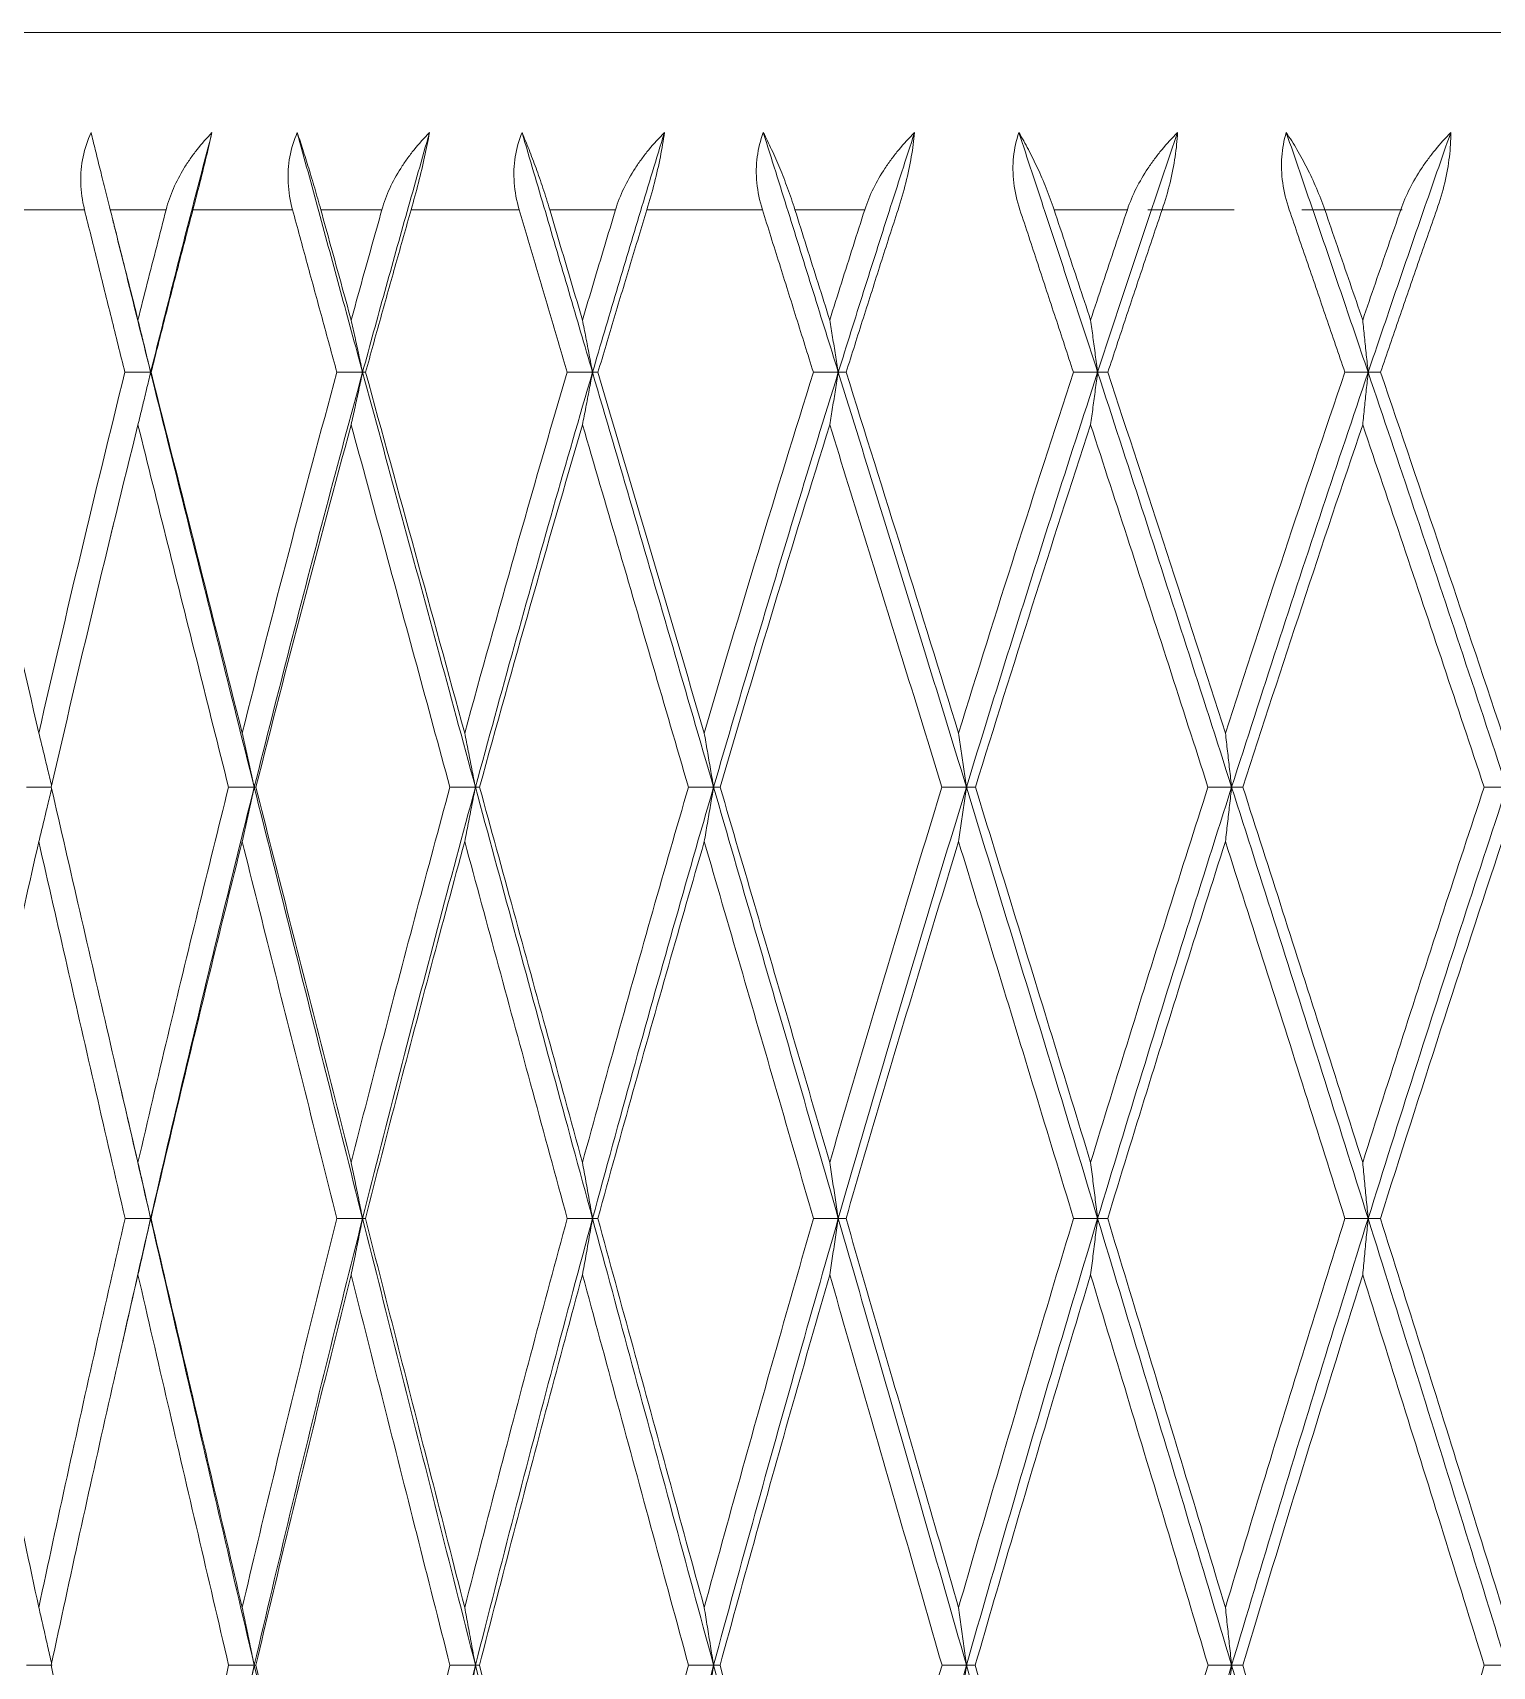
# Model space of a CAD drawing. Extents: x 1661 to 2451, y 0 to 579.
# Drawn here: x 1877.35 to 1885.59, y 461.54 to 470.76 of the extents above; entities that cross this region are included whole.
import ezdxf

# ---------------------------------------------------------------- set-up
doc = ezdxf.new("R2010")
doc.units = 0
doc.header["$LTSCALE"] = 10
doc.header["$MEASUREMENT"] = 0
doc.layers.add('2', color=7, linetype='CONTINUOUS', true_color=0xffffff)

msp = doc.modelspace()

# ---------------------------------------------------------------- linework, layer by layer
at = {"layer": '2', "color": 7, "linetype": 'Continuous', "lineweight": 18}
msp.add_line((1906.0954, 470.7637), (1874.0954, 470.7637), dxfattribs=at)
at = {"layer": '2', "color": 7, "linetype": 'Continuous', "lineweight": 13}
for p, q in [((1877.1313, 469.7637), (1877.6409, 469.7637)), ((1878.2535, 469.7637), (1878.8162, 469.7637)), ((1879.4863, 469.7637), (1880.0968, 469.7637))]:
    msp.add_line(p, q, dxfattribs=at)
for centre, start_param, end_param in [((1890.0954, 469.7637), 0.993553, 1.038709), ((1890.0955, 469.7638), 1.181774, 1.212568), ((1890.0955, 469.7638), 1.236574, 1.271651)]:
    msp.add_ellipse(centre, major_axis=(-16.9999, 0), ratio=0.000002, start_param=start_param, end_param=end_param, dxfattribs=at)
at = {"layer": '2', "color": 7, "linetype": 'Continuous', "lineweight": 18}
for points, degree in [([(1877.6409, 469.7637), (1877.6281, 469.8151), (1877.6144, 469.9172), (1877.6278, 470.064), (1877.6581, 470.1557), (1877.6782, 470.1996)], 3), ([(1878.0147, 468.8449), (1878.0528, 468.9978), (1878.1292, 469.3021), (1878.2447, 469.7537), (1878.3223, 470.0515), (1878.3613, 470.1996)], 3), ([(1878.3613, 470.1996), (1878.3513, 470.1557), (1878.3297, 470.064), (1878.2933, 469.9171), (1878.267, 469.8151), (1878.2535, 469.7637)], 3), ([(1878.8162, 469.7637), (1878.8021, 469.8151), (1878.7858, 469.9172), (1878.7957, 470.064), (1878.8238, 470.1557), (1878.8429, 470.1996)], 3), ([(1879.212, 468.8449), (1879.1704, 468.9978), (1879.0875, 469.302), (1878.9646, 469.7533), (1878.8833, 470.0513), (1878.8429, 470.1996)], 3), ([(1879.212, 468.8449), (1879.2537, 468.9978), (1879.3372, 469.3021), (1879.4633, 469.7537), (1879.5479, 470.0515), (1879.5903, 470.1996)], 3), ([(1879.5903, 470.1996), (1879.5822, 470.1557), (1879.5636, 470.064), (1879.5286, 469.9171), (1879.501, 469.8151), (1879.4863, 469.7637)], 3), ([(1880.0968, 469.7637), (1880.0816, 469.8151), (1880.0629, 469.9172), (1880.0691, 470.064), (1880.0949, 470.1557), (1880.1127, 470.1996)], 3), ([(1880.511, 468.8449), (1880.4662, 468.9978), (1880.3769, 469.302), (1880.2443, 469.7533), (1880.1565, 470.0513), (1880.1127, 470.1996)], 3), ([(1880.511, 468.8449), (1880.5559, 468.9978), (1880.6458, 469.3021), (1880.7812, 469.7537), (1880.8719, 470.0515), (1880.9173, 470.1996)], 3), ([(1880.9173, 470.1996), (1880.9113, 470.1557), (1880.8959, 470.064), (1880.8626, 469.9171), (1880.834, 469.8151), (1880.8183, 469.7637)], 3), ([(1881.4708, 469.7637), (1881.4546, 469.8151), (1881.4338, 469.9172), (1881.4363, 470.064), (1881.4593, 470.1557), (1881.4758, 470.1996)], 3), ([(1881.8996, 468.8449), (1881.852, 468.9978), (1881.7571, 469.302), (1881.616, 469.7533), (1881.5225, 470.0513), (1881.4758, 470.1996)], 3), ([(1881.8996, 468.8449), (1881.9472, 468.9978), (1882.0426, 469.3021), (1882.1861, 469.7537), (1882.2821, 470.0515), (1882.3302, 470.1996)], 3), ([(1882.3302, 470.1996), (1882.3263, 470.1557), (1882.3141, 470.064), (1882.2828, 469.9171), (1882.2535, 469.8151), (1882.2369, 469.7637)], 3), ([(1882.9253, 469.7637), (1882.9083, 469.8151), (1882.8855, 469.9172), (1882.8843, 470.064), (1882.9045, 470.1557), (1882.9195, 470.1996)], 3), ([(1883.3647, 468.8449), (1883.3148, 468.9978), (1883.2152, 469.302), (1883.0669, 469.7533), (1882.9685, 470.0513), (1882.9195, 470.1996)], 3), ([(1883.3647, 468.8449), (1883.4146, 468.9978), (1883.5146, 469.3021), (1883.6649, 469.7537), (1883.7653, 470.0515), (1883.8156, 470.1996)], 3), ([(1883.8156, 470.1996), (1883.8138, 470.1557), (1883.805, 470.064), (1883.7761, 469.9171), (1883.7463, 469.8151), (1883.7289, 469.7637)], 3), ([(1884.4469, 469.7637), (1884.4292, 469.8151), (1884.4046, 469.9172), (1884.3997, 470.064), (1884.4168, 470.1557), (1884.4301, 470.1996)], 3), ([(1884.8927, 468.8449), (1884.8409, 468.9978), (1884.7376, 469.302), (1884.5835, 469.7533), (1884.4812, 470.0513), (1884.4301, 470.1996)], 3), ([(1884.8927, 468.8449), (1884.9445, 468.9978), (1885.0482, 469.3021), (1885.2038, 469.7537), (1885.3076, 470.0515), (1885.3596, 470.1996)], 3), ([(1885.3596, 470.1996), (1885.36, 470.1557), (1885.3547, 470.064), (1885.3283, 469.9171), (1885.2984, 469.8151), (1885.2804, 469.7637)], 3), ([(1877.8693, 468.8449), (1877.8437, 468.9477), (1877.7927, 469.1528), (1877.7165, 469.4591), (1877.6661, 469.6623), (1877.6409, 469.7637)], 3), ([(1877.9432, 469.1402), (1877.9257, 469.2098), (1877.8907, 469.3488), (1877.8385, 469.5566), (1877.8038, 469.6947), (1877.7864, 469.7637)], 3), ([(1877.9432, 469.1402), (1877.9607, 469.2098), (1877.9958, 469.3488), (1878.0488, 469.5566), (1878.0843, 469.6947), (1878.102, 469.7637)], 3), ([(1878.0175, 468.8449), (1878.0434, 468.9477), (1878.0955, 469.1528), (1878.1741, 469.4591), (1878.227, 469.6623), (1878.2535, 469.7637)], 3), ([(1879.0667, 468.8449), (1879.0387, 468.9477), (1878.9828, 469.1528), (1878.8992, 469.4591), (1878.8438, 469.6623), (1878.8162, 469.7637)], 3), ([(1879.1476, 469.1402), (1879.1284, 469.2098), (1879.0902, 469.3488), (1879.033, 469.5566), (1878.9949, 469.6947), (1878.9759, 469.7637)], 3), ([(1879.1476, 469.1402), (1879.1668, 469.2098), (1879.2052, 469.3488), (1879.263, 469.5566), (1879.3018, 469.6947), (1879.3212, 469.7637)], 3), ([(1879.2289, 468.8449), (1879.2572, 468.9477), (1879.3141, 469.1528), (1879.3999, 469.4591), (1879.4574, 469.6623), (1879.4863, 469.7637)], 3), ([(1880.3672, 468.8449), (1880.337, 468.9477), (1880.2767, 469.1528), (1880.1865, 469.4591), (1880.1266, 469.6623), (1880.0968, 469.7637)], 3), ([(1880.4543, 469.1402), (1880.4337, 469.2098), (1880.3925, 469.3488), (1880.3308, 469.5566), (1880.2898, 469.6947), (1880.2693, 469.7637)], 3), ([(1880.4543, 469.1402), (1880.4749, 469.2098), (1880.5163, 469.3488), (1880.5785, 469.5566), (1880.6202, 469.6947), (1880.641, 469.7637)], 3), ([(1880.5418, 468.8449), (1880.5722, 468.9477), (1880.6334, 469.1528), (1880.7255, 469.4591), (1880.7873, 469.6623), (1880.8183, 469.7637)], 3), ([(1881.7586, 468.8449), (1881.7265, 468.9477), (1881.6623, 469.1528), (1881.5664, 469.4591), (1881.5026, 469.6623), (1881.4708, 469.7637)], 3), ([(1881.8511, 469.1402), (1881.8292, 469.2098), (1881.7854, 469.3488), (1881.7199, 469.5566), (1881.6762, 469.6947), (1881.6545, 469.7637)], 3), ([(1881.8511, 469.1402), (1881.873, 469.2098), (1881.9169, 469.3488), (1881.9829, 469.5566), (1882.027, 469.6947), (1882.0492, 469.7637)], 3), ([(1881.9439, 468.8449), (1881.9762, 468.9477), (1882.041, 469.1528), (1882.1387, 469.4591), (1882.2041, 469.6623), (1882.2369, 469.7637)], 3), ([(1883.2278, 468.8449), (1883.1941, 468.9477), (1883.1268, 469.1528), (1883.0259, 469.4591), (1882.9589, 469.6623), (1882.9253, 469.7637)], 3), ([(1883.3249, 469.1402), (1883.3019, 469.2098), (1883.256, 469.3488), (1883.1872, 469.5566), (1883.1414, 469.6947), (1883.1185, 469.7637)], 3), ([(1883.3249, 469.1402), (1883.3478, 469.2098), (1883.3938, 469.3488), (1883.463, 469.5566), (1883.5093, 469.6947), (1883.5325, 469.7637)], 3), ([(1883.4222, 468.8449), (1883.4561, 468.9477), (1883.524, 469.1528), (1883.6262, 469.4591), (1883.6946, 469.6623), (1883.7289, 469.7637)], 3), ([(1884.7612, 468.8449), (1884.7262, 468.9477), (1884.6563, 469.1528), (1884.5515, 469.4591), (1884.4818, 469.6623), (1884.4469, 469.7637)], 3), ([(1884.8619, 469.1402), (1884.8381, 469.2098), (1884.7904, 469.3488), (1884.719, 469.5566), (1884.6714, 469.6947), (1884.6477, 469.7637)], 3), ([(1884.8619, 469.1402), (1884.8857, 469.2098), (1884.9334, 469.3488), (1885.0052, 469.5566), (1885.0531, 469.6947), (1885.0771, 469.7637)], 3), ([(1884.9628, 468.8449), (1884.998, 468.9477), (1885.0683, 469.1528), (1885.1741, 469.4591), (1885.2449, 469.6623), (1885.2804, 469.7637)], 3), ([(1877.8015, 469.7035), (1877.814, 469.6522)], 1), ([(1878.0147, 468.8449), (1878.0068, 468.8778), (1877.991, 468.9436), (1877.9671, 469.042), (1877.9512, 469.1075), (1877.9432, 469.1402)], 3), ([(1879.212, 468.8449), (1879.2049, 468.8778), (1879.1907, 468.9436), (1879.1692, 469.042), (1879.1548, 469.1075), (1879.1476, 469.1402)], 3), ([(1880.511, 468.8449), (1880.5048, 468.8778), (1880.4922, 468.9436), (1880.4733, 469.042), (1880.4607, 469.1075), (1880.4543, 469.1402)], 3), ([(1881.8996, 468.8449), (1881.8942, 468.8778), (1881.8835, 468.9436), (1881.8673, 469.042), (1881.8565, 469.1075), (1881.8511, 469.1402)], 3), ([(1883.3647, 468.8449), (1883.3603, 468.8778), (1883.3515, 468.9436), (1883.3382, 469.042), (1883.3293, 469.1075), (1883.3249, 469.1402)], 3), ([(1884.8927, 468.8449), (1884.8893, 468.8778), (1884.8825, 468.9436), (1884.8722, 469.042), (1884.8653, 469.1075), (1884.8619, 469.1402)], 3), ([(1877.3829, 466.8074), (1877.2269, 467.4879), (1877.0722, 468.1671), (1876.919, 468.8449)], 3), ([(1877.3829, 466.8074), (1877.5388, 467.4879), (1877.7008, 468.1671), (1877.8693, 468.8449)], 3), ([(1877.8693, 468.8449), (1877.8855, 468.8449), (1877.9178, 468.8449), (1877.9663, 468.8449), (1877.9985, 468.8449), (1878.0147, 468.8449)], 3), ([(1878.0147, 468.8449), (1878.0068, 468.812), (1877.991, 468.7461), (1877.9671, 468.6473), (1877.9512, 468.5813), (1877.9432, 468.5483)], 3), ([(1878.0147, 468.8449), (1878.015, 468.8449), (1878.0156, 468.8449), (1878.0165, 468.8449), (1878.0172, 468.8449), (1878.0175, 468.8449)], 3), ([(1878.0147, 468.8449), (1878.0779, 468.5908), (1878.2056, 468.0783), (1878.4004, 467.2981), (1878.533, 466.7683), (1878.5999, 466.5012)], 3), ([(1878.5319, 466.8074), (1878.3597, 467.4879), (1878.1882, 468.1671), (1878.0175, 468.8449)], 3), ([(1878.5319, 466.8074), (1878.7041, 467.4879), (1878.8822, 468.1671), (1879.0667, 468.8449)], 3), ([(1879.212, 468.8449), (1879.143, 468.5913), (1879.0055, 468.0795), (1878.8015, 467.2983), (1878.6668, 466.7684), (1878.5999, 466.5012)], 3), ([(1879.0667, 468.8449), (1879.0829, 468.8449), (1879.1152, 468.8449), (1879.1636, 468.8449), (1879.1959, 468.8449), (1879.212, 468.8449)], 3), ([(1879.212, 468.8449), (1879.2049, 468.812), (1879.1907, 468.7461), (1879.1692, 468.6473), (1879.1548, 468.5813), (1879.1476, 468.5483)], 3), ([(1879.212, 468.8449), (1879.2139, 468.8449), (1879.2176, 468.8449), (1879.2232, 468.8449), (1879.227, 468.8449), (1879.2289, 468.8449)], 3), ([(1879.212, 468.8449), (1879.2812, 468.5908), (1879.4207, 468.0783), (1879.633, 467.2981), (1879.777, 466.7683), (1879.8495, 466.5012)], 3), ([(1879.7889, 466.8074), (1879.6021, 467.4879), (1879.4154, 468.1671), (1879.2289, 468.8449)], 3), ([(1879.7889, 466.8074), (1879.9757, 467.4879), (1880.1683, 468.1671), (1880.3672, 468.8449)], 3), ([(1880.511, 468.8449), (1880.4367, 468.5913), (1880.2885, 468.0795), (1880.068, 467.2983), (1879.9222, 466.7684), (1879.8495, 466.5012)], 3), ([(1880.3672, 468.8449), (1880.3832, 468.8449), (1880.4152, 468.8449), (1880.4631, 468.8449), (1880.4951, 468.8449), (1880.511, 468.8449)], 3), ([(1880.511, 468.8449), (1880.5048, 468.812), (1880.4922, 468.7461), (1880.4733, 468.6473), (1880.4607, 468.5813), (1880.4543, 468.5483)], 3), ([(1880.511, 468.8449), (1880.5144, 468.8449), (1880.5213, 468.8449), (1880.5315, 468.8449), (1880.5384, 468.8449), (1880.5418, 468.8449)], 3), ([(1880.511, 468.8449), (1880.5855, 468.5908), (1880.7355, 468.0783), (1880.9632, 467.2981), (1881.1173, 466.7683), (1881.1949, 466.5012)], 3), ([(1881.1422, 466.8074), (1880.9425, 467.4879), (1880.7424, 468.1671), (1880.5418, 468.8449)], 3), ([(1881.1422, 466.8074), (1881.3419, 467.4879), (1881.5472, 468.1671), (1881.7586, 468.8449)], 3), ([(1881.8996, 468.8449), (1881.8206, 468.5913), (1881.6632, 468.0795), (1881.4283, 467.2983), (1881.2725, 466.7684), (1881.1949, 466.5012)], 3), ([(1881.7586, 468.8449), (1881.7742, 468.8449), (1881.8056, 468.8449), (1881.8526, 468.8449), (1881.8839, 468.8449), (1881.8996, 468.8449)], 3), ([(1881.8996, 468.8449), (1881.8942, 468.812), (1881.8835, 468.7461), (1881.8673, 468.6473), (1881.8565, 468.5813), (1881.8511, 468.5483)], 3), ([(1881.8996, 468.8449), (1881.9045, 468.8449), (1881.9143, 468.8449), (1881.9291, 468.8449), (1881.939, 468.8449), (1881.9439, 468.8449)], 3), ([(1881.8996, 468.8449), (1881.9787, 468.5908), (1882.1378, 468.0783), (1882.3788, 467.2981), (1882.5415, 466.7683), (1882.6234, 466.5012)], 3), ([(1882.5792, 466.8074), (1882.3685, 467.4879), (1882.1567, 468.1671), (1881.9439, 468.8449)], 3), ([(1882.5792, 466.8074), (1882.7899, 467.4879), (1883.0059, 468.1671), (1883.2278, 468.8449)], 3), ([(1883.3647, 468.8449), (1883.2819, 468.5913), (1883.1166, 468.0795), (1882.8695, 467.2983), (1882.7053, 466.7684), (1882.6234, 466.5012)], 3), ([(1883.2278, 468.8449), (1883.243, 468.8449), (1883.2735, 468.8449), (1883.3191, 468.8449), (1883.3495, 468.8449), (1883.3647, 468.8449)], 3), ([(1883.3647, 468.8449), (1883.3603, 468.812), (1883.3515, 468.7461), (1883.3382, 468.6473), (1883.3293, 468.5813), (1883.3249, 468.5483)], 3), ([(1883.3647, 468.8449), (1883.3711, 468.8449), (1883.3839, 468.8449), (1883.403, 468.8449), (1883.4158, 468.8449), (1883.4222, 468.8449)], 3), ([(1883.3647, 468.8449), (1883.4477, 468.5908), (1883.6144, 468.0783), (1883.8664, 467.2981), (1884.0363, 466.7683), (1884.1217, 466.5012)], 3), ([(1884.0864, 466.8074), (1883.8666, 467.4879), (1883.6453, 468.1671), (1883.4222, 468.8449)], 3), ([(1884.0864, 466.8074), (1884.3061, 467.4879), (1884.5309, 468.1671), (1884.7612, 468.8449)], 3), ([(1884.8927, 468.8449), (1884.8068, 468.5913), (1884.6352, 468.0795), (1884.3782, 467.2983), (1884.2071, 466.7684), (1884.1217, 466.5012)], 3), ([(1884.7612, 468.8449), (1884.7758, 468.8449), (1884.8051, 468.8449), (1884.8489, 468.8449), (1884.8781, 468.8449), (1884.8927, 468.8449)], 3), ([(1884.8927, 468.8449), (1884.8893, 468.812), (1884.8825, 468.7461), (1884.8722, 468.6473), (1884.8654, 468.5813), (1884.8619, 468.5483)], 3), ([(1884.8927, 468.8449), (1884.9005, 468.8449), (1884.9161, 468.8449), (1884.9394, 468.8449), (1884.955, 468.8449), (1884.9628, 468.8449)], 3), ([(1884.8927, 468.8449), (1884.9788, 468.5908), (1885.1515, 468.0783), (1885.4122, 467.2981), (1885.5877, 466.7683), (1885.6758, 466.5012)], 3), ([(1885.6497, 466.8074), (1885.4229, 467.4879), (1885.194, 468.1671), (1884.9628, 468.8449)], 3), ([(1877.9432, 468.5483), (1877.7735, 467.8672), (1877.6103, 467.1848), (1877.4531, 466.5012)], 3), ([(1878.4548, 466.5012), (1878.3969, 466.732), (1878.2819, 467.1915), (1878.1113, 467.8739), (1877.999, 468.3242), (1877.9432, 468.5483)], 3), ([(1879.1476, 468.5483), (1878.962, 467.8672), (1878.7828, 467.1848), (1878.6094, 466.5012)], 3), ([(1879.1476, 468.5483), (1879.2087, 468.3242), (1879.3314, 467.8739), (1879.5173, 467.1915), (1879.6424, 466.732), (1879.7052, 466.5012)], 3), ([(1880.4543, 468.5483), (1880.2545, 467.8672), (1880.0609, 467.1848), (1879.873, 466.5012)], 3), ([(1881.0527, 466.5012), (1880.9855, 466.732), (1880.8516, 467.1915), (1880.652, 467.8739), (1880.5201, 468.3242), (1880.4543, 468.5483)], 3), ([(1881.8511, 468.5483), (1881.6389, 467.8672), (1881.4327, 467.1848), (1881.2321, 466.5012)], 3), ([(1881.8511, 468.5483), (1881.9209, 468.3242), (1882.0609, 467.8739), (1882.2722, 467.1915), (1882.4137, 466.732), (1882.4847, 466.5012)], 3), ([(1883.3249, 468.5483), (1883.1023, 467.8672), (1882.8855, 467.1848), (1882.6739, 466.5012)], 3), ([(1883.9878, 466.5012), (1883.9137, 466.732), (1883.7658, 467.1915), (1883.5448, 467.8739), (1883.3981, 468.3242), (1883.3249, 468.5483)], 3), ([(1884.8619, 468.5483), (1884.631, 467.8672), (1884.4056, 467.1848), (1884.1851, 466.5012)], 3), ([(1884.8619, 468.5483), (1884.9379, 468.3242), (1885.0899, 467.8739), (1885.3186, 467.1915), (1885.4714, 466.732), (1885.548, 466.5012)], 3), ([(1877.8057, 467.9909), (1877.7866, 467.912)], 1), ([(1878.5999, 466.5012), (1878.5924, 466.5353), (1878.5773, 466.6035), (1878.5547, 466.7056), (1878.5395, 466.7735), (1878.5319, 466.8074)], 3), ([(1879.8495, 466.5012), (1879.8429, 466.5353), (1879.8294, 466.6035), (1879.8092, 466.7056), (1879.7957, 466.7735), (1879.7889, 466.8074)], 3), ([(1881.1949, 466.5012), (1881.1891, 466.5353), (1881.1774, 466.6035), (1881.1599, 466.7056), (1881.1481, 466.7735), (1881.1422, 466.8074)], 3), ([(1882.6234, 466.5012), (1882.6185, 466.5353), (1882.6087, 466.6035), (1882.594, 466.7056), (1882.5841, 466.7735), (1882.5792, 466.8074)], 3), ([(1884.1217, 466.5012), (1884.1178, 466.5353), (1884.11, 466.6035), (1884.0982, 466.7056), (1884.0903, 466.7735), (1884.0864, 466.8074)], 3), ([(1877.9432, 464.3812), (1877.8876, 464.6202), (1877.7772, 465.0958), (1877.6138, 465.8025), (1877.5065, 466.269), (1877.4531, 466.5012)], 3), ([(1877.9432, 464.3812), (1877.9988, 464.6202), (1878.1107, 465.0958), (1878.2813, 465.8025), (1878.3967, 466.269), (1878.4548, 466.5012)], 3), ([(1878.0147, 464.0645), (1878.0785, 464.3419), (1878.2071, 464.8923), (1878.4023, 465.7048), (1878.5338, 466.2372), (1878.5999, 466.5012)], 3), ([(1878.4548, 466.5012), (1878.4709, 466.5012), (1878.5032, 466.5012), (1878.5516, 466.5012), (1878.5838, 466.5012), (1878.5999, 466.5012)], 3), ([(1878.5319, 466.1937), (1878.5395, 466.2279), (1878.5547, 466.2963), (1878.5774, 466.3988), (1878.5924, 466.4671), (1878.5999, 466.5012)], 3), ([(1878.6094, 466.5012), (1878.6083, 466.5012), (1878.6062, 466.5012), (1878.6031, 466.5012), (1878.601, 466.5012), (1878.5999, 466.5012)], 3), ([(1879.212, 464.0645), (1879.1421, 464.342), (1879.0036, 464.8925), (1878.7998, 465.7036), (1878.6661, 466.2367), (1878.5999, 466.5012)], 3), ([(1878.6094, 466.5012), (1878.6682, 466.269), (1878.7864, 465.8025), (1878.9659, 465.0958), (1879.0868, 464.6202), (1879.1476, 464.3812)], 3), ([(1879.7052, 466.5012), (1879.6421, 466.269), (1879.5167, 465.8025), (1879.3308, 465.0958), (1879.2084, 464.6202), (1879.1476, 464.3812)], 3), ([(1879.8495, 466.5012), (1879.7778, 466.2372), (1879.6349, 465.7048), (1879.4223, 464.8923), (1879.2819, 464.3419), (1879.212, 464.0645)], 3), ([(1879.8495, 466.5012), (1879.8335, 466.5012), (1879.8015, 466.5012), (1879.7534, 466.5012), (1879.7213, 466.5012), (1879.7052, 466.5012)], 3), ([(1879.8495, 466.5012), (1879.8429, 466.4671), (1879.8295, 466.3988), (1879.8092, 466.2963), (1879.7957, 466.2279), (1879.7889, 466.1937)], 3), ([(1879.873, 466.5012), (1879.8704, 466.5012), (1879.8652, 466.5012), (1879.8573, 466.5012), (1879.8521, 466.5012), (1879.8495, 466.5012)], 3), ([(1880.511, 464.0645), (1880.4358, 464.342), (1880.2864, 464.8925), (1880.0662, 465.7036), (1879.9214, 466.2367), (1879.8495, 466.5012)], 3), ([(1880.4543, 464.3812), (1880.3888, 464.6202), (1880.2585, 465.0958), (1880.0647, 465.8025), (1879.9367, 466.269), (1879.873, 466.5012)], 3), ([(1880.4543, 464.3812), (1880.5198, 464.6202), (1880.6514, 465.0958), (1880.8509, 465.8025), (1880.9852, 466.269), (1881.0527, 466.5012)], 3), ([(1880.511, 464.0645), (1880.5863, 464.3419), (1880.7372, 464.8923), (1880.9653, 465.7048), (1881.1182, 466.2372), (1881.1949, 466.5012)], 3), ([(1881.0527, 466.5012), (1881.0686, 466.5012), (1881.1002, 466.5012), (1881.1476, 466.5012), (1881.1791, 466.5012), (1881.1949, 466.5012)], 3), ([(1881.1422, 466.1937), (1881.1481, 466.2279), (1881.1599, 466.2963), (1881.1774, 466.3988), (1881.1891, 466.4671), (1881.1949, 466.5012)], 3), ([(1881.2321, 466.5012), (1881.2279, 466.5012), (1881.2197, 466.5012), (1881.2073, 466.5012), (1881.199, 466.5012), (1881.1949, 466.5012)], 3), ([(1881.8996, 464.0645), (1881.8197, 464.342), (1881.6609, 464.8925), (1881.4263, 465.7036), (1881.2717, 466.2367), (1881.1949, 466.5012)], 3), ([(1881.2321, 466.5012), (1881.3001, 466.269), (1881.4367, 465.8025), (1881.6431, 465.0958), (1881.7816, 464.6202), (1881.8511, 464.3812)], 3), ([(1882.4847, 466.5012), (1882.4134, 466.269), (1882.2714, 465.8025), (1882.0602, 465.0958), (1881.9206, 464.6202), (1881.8511, 464.3812)], 3), ([(1882.6234, 466.5012), (1882.5425, 466.2372), (1882.381, 465.7048), (1882.1396, 464.8923), (1881.9795, 464.3419), (1881.8996, 464.0645)], 3), ([(1882.6234, 466.5012), (1882.608, 466.5012), (1882.5772, 466.5012), (1882.531, 466.5012), (1882.5002, 466.5012), (1882.4847, 466.5012)], 3), ([(1882.6234, 466.5012), (1882.6185, 466.4671), (1882.6088, 466.3988), (1882.594, 466.2963), (1882.5841, 466.2279), (1882.5792, 466.1937)], 3), ([(1882.6739, 466.5012), (1882.6683, 466.5012), (1882.6571, 466.5012), (1882.6402, 466.5012), (1882.629, 466.5012), (1882.6234, 466.5012)], 3), ([(1883.3647, 464.0645), (1883.2809, 464.342), (1883.1142, 464.8925), (1882.8674, 465.7036), (1882.7045, 466.2367), (1882.6234, 466.5012)], 3), ([(1883.3249, 464.3812), (1883.252, 464.6202), (1883.1066, 465.0958), (1882.8895, 465.8025), (1882.7457, 466.269), (1882.6739, 466.5012)], 3), ([(1883.3249, 464.3812), (1883.3978, 464.6202), (1883.5441, 465.0958), (1883.7651, 465.8025), (1883.9134, 466.269), (1883.9878, 466.5012)], 3), ([(1883.3647, 464.0645), (1883.4485, 464.3419), (1883.6163, 464.8923), (1883.8687, 465.7048), (1884.0373, 466.2372), (1884.1217, 466.5012)], 3), ([(1883.9878, 466.5012), (1884.0027, 466.5012), (1884.0325, 466.5012), (1884.0771, 466.5012), (1884.1069, 466.5012), (1884.1217, 466.5012)], 3), ([(1884.0864, 466.1937), (1884.0903, 466.2279), (1884.0982, 466.2963), (1884.11, 466.3988), (1884.1178, 466.4671), (1884.1217, 466.5012)], 3), ([(1884.1851, 466.5012), (1884.1781, 466.5012), (1884.164, 466.5012), (1884.1428, 466.5012), (1884.1288, 466.5012), (1884.1217, 466.5012)], 3), ([(1884.8927, 464.0645), (1884.8058, 464.342), (1884.6327, 464.8925), (1884.3761, 465.7036), (1884.2062, 466.2367), (1884.1217, 466.5012)], 3), ([(1884.1851, 466.5012), (1884.2599, 466.269), (1884.4097, 465.8025), (1884.6353, 465.0958), (1884.7863, 464.6202), (1884.8619, 464.3812)], 3), ([(1885.548, 466.5012), (1885.4711, 466.269), (1885.3179, 465.8025), (1885.0891, 465.0958), (1884.9375, 464.6202), (1884.8619, 464.3812)], 3), ([(1885.6758, 466.5012), (1885.5888, 466.2372), (1885.4147, 465.7048), (1885.1535, 464.8923), (1884.9796, 464.3419), (1884.8927, 464.0645)], 3), ([(1885.6758, 466.5012), (1885.6616, 466.5012), (1885.6332, 466.5012), (1885.5906, 466.5012), (1885.5622, 466.5012), (1885.548, 466.5012)], 3), ([(1877.3829, 466.1937), (1877.3299, 465.9606), (1877.2249, 465.492), (1877.07, 464.7823), (1876.9687, 464.3045), (1876.9184, 464.0645)], 3), ([(1877.3829, 466.1937), (1877.4358, 465.9606), (1877.5425, 465.492), (1877.7049, 464.7823), (1877.8147, 464.3045), (1877.8699, 464.0645)], 3), ([(1878.0169, 464.0645), (1878.0729, 464.3045), (1878.1856, 464.7823), (1878.3573, 465.492), (1878.4734, 465.9606), (1878.5319, 466.1937)], 3), ([(1878.5319, 466.1937), (1878.5904, 465.9606), (1878.708, 465.492), (1878.8865, 464.7823), (1879.0069, 464.3045), (1879.0674, 464.0645)], 3), ([(1879.7889, 466.1937), (1879.7255, 465.9606), (1879.5994, 465.492), (1879.4124, 464.7823), (1879.2894, 464.3045), (1879.2282, 464.0645)], 3), ([(1879.7889, 466.1937), (1879.8524, 465.9606), (1879.9798, 465.492), (1880.1729, 464.7823), (1880.3027, 464.3045), (1880.368, 464.0645)], 3), ([(1880.541, 464.0645), (1880.6068, 464.3045), (1880.739, 464.7823), (1880.9395, 465.492), (1881.0744, 465.9606), (1881.1422, 466.1937)], 3), ([(1881.1422, 466.1937), (1881.2101, 465.9606), (1881.3462, 465.492), (1881.5519, 464.7823), (1881.69, 464.3045), (1881.7593, 464.0645)], 3), ([(1882.5792, 466.1937), (1882.5076, 465.9606), (1882.3651, 465.492), (1882.1531, 464.7823), (1882.0129, 464.3045), (1881.9431, 464.0645)], 3), ([(1882.5792, 466.1937), (1882.6508, 465.9606), (1882.7942, 465.492), (1883.0108, 464.7823), (1883.1559, 464.3045), (1883.2286, 464.0645)], 3), ([(1883.4214, 464.0645), (1883.4945, 464.3045), (1883.6413, 464.7823), (1883.863, 465.492), (1884.0117, 465.9606), (1884.0864, 466.1937)], 3), ([(1884.0864, 466.1937), (1884.161, 465.9606), (1884.3105, 465.492), (1884.5358, 464.7823), (1884.6865, 464.3045), (1884.762, 464.0645)], 3), ([(1885.6497, 466.1937), (1885.4156, 465.4852), (1885.1865, 464.7754), (1884.962, 464.0645)], 3), ([(1877.8298, 464.8693), (1877.8442, 464.8064)], 1), ([(1878.0147, 464.0645), (1877.9572, 464.314), (1877.9003, 464.5616), (1877.844, 464.8073)], 3), ([(1878.0147, 464.0645), (1878.0068, 464.0998), (1877.991, 464.1703), (1877.9671, 464.2759), (1877.9512, 464.3461), (1877.9432, 464.3812)], 3), ([(1879.1476, 464.3812), (1879.1548, 464.3461), (1879.1692, 464.2759), (1879.1907, 464.1703), (1879.2049, 464.0998), (1879.212, 464.0645)], 3), ([(1880.511, 464.0645), (1880.5048, 464.0998), (1880.4922, 464.1703), (1880.4733, 464.2759), (1880.4607, 464.3461), (1880.4543, 464.3812)], 3), ([(1881.8511, 464.3812), (1881.8565, 464.3461), (1881.8673, 464.2759), (1881.8835, 464.1703), (1881.8942, 464.0998), (1881.8996, 464.0645)], 3), ([(1883.3647, 464.0645), (1883.3603, 464.0998), (1883.3515, 464.1703), (1883.3382, 464.2759), (1883.3293, 464.3461), (1883.3249, 464.3812)], 3), ([(1884.8619, 464.3812), (1884.8653, 464.3461), (1884.8722, 464.2759), (1884.8825, 464.1703), (1884.8893, 464.0998), (1884.8927, 464.0645)], 3), ([(1876.9184, 464.0645), (1876.9688, 463.8238), (1877.0703, 463.34), (1877.2252, 462.6076), (1877.33, 462.1147), (1877.3829, 461.8672)], 3), ([(1877.8699, 464.0645), (1877.8145, 463.8238), (1877.7046, 463.34), (1877.5422, 462.6076), (1877.4357, 462.1147), (1877.3829, 461.8672)], 3), ([(1878.0147, 464.0645), (1877.9611, 463.832), (1877.9078, 463.5978), (1877.8548, 463.362)], 3), ([(1878.0147, 464.0645), (1877.9986, 464.0645), (1877.9665, 464.0645), (1877.9182, 464.0645), (1877.886, 464.0645), (1877.8699, 464.0645)], 3), ([(1878.0147, 464.0645), (1878.0068, 464.0293), (1877.991, 463.9588), (1877.9672, 463.8528), (1877.9512, 463.7821), (1877.9432, 463.7467)], 3), ([(1878.0147, 464.0645), (1878.0149, 464.0645), (1878.0154, 464.0646), (1878.0161, 464.0645), (1878.0166, 464.0645), (1878.0169, 464.0645)], 3), ([(1878.5999, 461.5407), (1878.5329, 461.8279), (1878.4001, 462.3978), (1878.2053, 463.238), (1878.0778, 463.7905), (1878.0147, 464.0645)], 3), ([(1878.0169, 464.0645), (1878.073, 463.8238), (1878.1859, 463.34), (1878.3576, 462.6076), (1878.4735, 462.1147), (1878.5319, 461.8672)], 3), ([(1878.5319, 461.8672), (1878.5902, 462.1147), (1878.7077, 462.6076), (1878.8862, 463.34), (1879.0068, 463.8238), (1879.0674, 464.0645)], 3), ([(1878.5999, 461.5407), (1878.6669, 461.8275), (1878.8015, 462.397), (1879.0058, 463.239), (1879.1431, 463.7909), (1879.212, 464.0645)], 3), ([(1879.0674, 464.0645), (1879.0835, 464.0645), (1879.1157, 464.0645), (1879.1639, 464.0645), (1879.196, 464.0645), (1879.212, 464.0645)], 3), ([(1879.1476, 463.7467), (1879.1548, 463.7821), (1879.1692, 463.8528), (1879.1907, 463.9588), (1879.2049, 464.0293), (1879.212, 464.0645)], 3), ([(1879.2282, 464.0645), (1879.2264, 464.0645), (1879.2228, 464.0645), (1879.2174, 464.0646), (1879.2138, 464.0645), (1879.212, 464.0645)], 3), ([(1879.8496, 461.5407), (1879.7768, 461.8279), (1879.6326, 462.3978), (1879.4204, 463.238), (1879.2811, 463.7905), (1879.212, 464.0645)], 3), ([(1879.2282, 464.0645), (1879.2895, 463.8238), (1879.4128, 463.34), (1879.5997, 462.6076), (1879.7256, 462.1147), (1879.7889, 461.8672)], 3), ([(1880.368, 464.0645), (1880.3026, 463.8238), (1880.1725, 463.34), (1879.9795, 462.6076), (1879.8522, 462.1147), (1879.7889, 461.8672)], 3), ([(1880.511, 464.0645), (1880.4368, 463.7909), (1880.2888, 463.239), (1880.0681, 462.397), (1879.9222, 461.8275), (1879.8496, 461.5407)], 3), ([(1880.511, 464.0645), (1880.4951, 464.0645), (1880.4634, 464.0645), (1880.4157, 464.0645), (1880.3839, 464.0645), (1880.368, 464.0645)], 3), ([(1880.511, 464.0645), (1880.5048, 464.0293), (1880.4922, 463.9588), (1880.4733, 463.8528), (1880.4607, 463.7821), (1880.4543, 463.7467)], 3), ([(1880.511, 464.0645), (1880.5143, 464.0645), (1880.521, 464.0646), (1880.531, 464.0645), (1880.5377, 464.0645), (1880.541, 464.0645)], 3), ([(1881.1949, 461.5407), (1881.1172, 461.8279), (1880.9628, 462.3978), (1880.7351, 463.238), (1880.5854, 463.7905), (1880.511, 464.0645)], 3), ([(1880.541, 464.0645), (1880.607, 463.8238), (1880.7394, 463.34), (1880.9398, 462.6076), (1881.0746, 462.1147), (1881.1422, 461.8672)], 3), ([(1881.1422, 461.8672), (1881.2099, 462.1147), (1881.3458, 462.6076), (1881.5515, 463.34), (1881.6899, 463.8238), (1881.7593, 464.0645)], 3), ([(1881.1949, 461.5407), (1881.2726, 461.8275), (1881.4283, 462.397), (1881.6635, 463.239), (1881.8208, 463.7909), (1881.8996, 464.0645)], 3), ([(1881.7593, 464.0645), (1881.7749, 464.0645), (1881.8061, 464.0645), (1881.8529, 464.0645), (1881.884, 464.0645), (1881.8996, 464.0645)], 3), ([(1881.8511, 463.7467), (1881.8565, 463.7821), (1881.8673, 463.8528), (1881.8835, 463.9588), (1881.8942, 464.0293), (1881.8996, 464.0645)], 3), ([(1881.9431, 464.0645), (1881.9383, 464.0645), (1881.9286, 464.0645), (1881.9141, 464.0646), (1881.9044, 464.0645), (1881.8996, 464.0645)], 3), ([(1882.6234, 461.5407), (1882.5414, 461.8279), (1882.3784, 462.3978), (1882.1374, 463.238), (1881.9785, 463.7905), (1881.8996, 464.0645)], 3), ([(1881.9431, 464.0645), (1882.0131, 463.8238), (1882.1534, 463.34), (1882.3655, 462.6076), (1882.5078, 462.1147), (1882.5792, 461.8672)], 3), ([(1883.2286, 464.0645), (1883.1557, 463.8238), (1883.0104, 463.34), (1882.7939, 462.6076), (1882.6506, 462.1147), (1882.5792, 461.8672)], 3), ([(1883.3647, 464.0645), (1883.282, 463.7909), (1883.1169, 463.239), (1882.8695, 462.397), (1882.7054, 461.8275), (1882.6234, 461.5407)], 3), ([(1883.3647, 464.0645), (1883.3496, 464.0645), (1883.3194, 464.0645), (1883.274, 464.0645), (1883.2438, 464.0645), (1883.2286, 464.0645)], 3), ([(1883.3647, 464.0645), (1883.3603, 464.0293), (1883.3515, 463.9588), (1883.3382, 463.8528), (1883.3293, 463.7821), (1883.3249, 463.7467)], 3), ([(1883.3647, 464.0645), (1883.371, 464.0645), (1883.3836, 464.0646), (1883.4025, 464.0645), (1883.4151, 464.0645), (1883.4214, 464.0645)], 3), ([(1884.1217, 461.5407), (1884.0362, 461.8279), (1883.866, 462.3978), (1883.614, 463.238), (1883.4475, 463.7905), (1883.3647, 464.0645)], 3), ([(1883.4214, 464.0645), (1883.4947, 463.8238), (1883.6417, 463.34), (1883.8634, 462.6076), (1884.0119, 462.1147), (1884.0864, 461.8672)], 3), ([(1884.0864, 461.8672), (1884.1608, 462.1147), (1884.3101, 462.6076), (1884.5354, 463.34), (1884.6863, 463.8238), (1884.762, 464.0645)], 3), ([(1884.1217, 461.5407), (1884.2072, 461.8275), (1884.3782, 462.397), (1884.6355, 463.239), (1884.807, 463.7909), (1884.8927, 464.0645)], 3), ([(1884.762, 464.0645), (1884.7766, 464.0645), (1884.8056, 464.0645), (1884.8492, 464.0645), (1884.8782, 464.0645), (1884.8927, 464.0645)], 3), ([(1884.8619, 463.7467), (1884.8653, 463.7821), (1884.8722, 463.8528), (1884.8825, 463.9588), (1884.8893, 464.0293), (1884.8927, 464.0645)], 3), ([(1884.962, 464.0645), (1884.9543, 464.0645), (1884.9389, 464.0645), (1884.9158, 464.0646), (1884.9004, 464.0645), (1884.8927, 464.0645)], 3), ([(1885.6758, 461.5407), (1885.5875, 461.8279), (1885.4118, 462.3978), (1885.1511, 463.238), (1884.9786, 463.7905), (1884.8927, 464.0645)], 3), ([(1884.962, 464.0645), (1885.038, 463.8238), (1885.1902, 463.34), (1885.4195, 462.6076), (1885.5728, 462.1147), (1885.6497, 461.8672)], 3), ([(1877.9432, 463.7467), (1877.8874, 463.505), (1877.7767, 463.0193), (1877.6132, 462.284), (1877.5059, 461.7892), (1877.4527, 461.5407)], 3), ([(1877.9432, 463.7467), (1877.9989, 463.505), (1878.1112, 463.0193), (1878.2819, 462.284), (1878.3973, 461.7892), (1878.4553, 461.5407)], 3), ([(1878.6089, 461.5407), (1878.6676, 461.7892), (1878.7858, 462.284), (1878.9654, 463.0193), (1879.0866, 463.505), (1879.1476, 463.7467)], 3), ([(1879.1476, 463.7467), (1879.2086, 463.505), (1879.3313, 463.0193), (1879.5174, 462.284), (1879.6428, 461.7892), (1879.7058, 461.5407)], 3), ([(1880.4543, 463.7467), (1880.3886, 463.505), (1880.258, 463.0193), (1880.064, 462.284), (1879.9361, 461.7892), (1879.8724, 461.5407)], 3), ([(1880.4543, 463.7467), (1880.52, 463.505), (1880.6519, 463.0193), (1880.8516, 462.284), (1880.9859, 461.7892), (1881.0534, 461.5407)], 3), ([(1881.2315, 461.5407), (1881.2994, 461.7892), (1881.4359, 462.284), (1881.6425, 463.0193), (1881.7813, 463.505), (1881.8511, 463.7467)], 3), ([(1881.8511, 463.7467), (1881.9208, 463.505), (1882.0608, 463.0193), (1882.2722, 462.284), (1882.4142, 461.7892), (1882.4854, 461.5407)], 3), ([(1883.3249, 463.7467), (1883.2517, 463.505), (1883.106, 463.0193), (1882.8887, 462.284), (1882.7449, 461.7892), (1882.6733, 461.5407)], 3), ([(1883.3249, 463.7467), (1883.398, 463.505), (1883.5447, 463.0193), (1883.7659, 462.284), (1883.9142, 461.7892), (1883.9885, 461.5407)], 3), ([(1884.1845, 461.5407), (1884.4057, 462.277), (1884.6314, 463.0124), (1884.8619, 463.7467)], 3), ([(1884.8619, 463.7467), (1884.9378, 463.505), (1885.0898, 463.0193), (1885.3187, 462.284), (1885.4719, 461.7892), (1885.5486, 461.5407)], 3), ([(1877.8549, 463.3623), (1877.8424, 463.3065)], 1), ([(1878.5319, 461.8672), (1878.5395, 461.831), (1878.5547, 461.7586), (1878.5774, 461.6498), (1878.5924, 461.5771), (1878.5999, 461.5407)], 3), ([(1879.7889, 461.8672), (1879.7957, 461.831), (1879.8092, 461.7586), (1879.8294, 461.6498), (1879.8429, 461.5771), (1879.8496, 461.5407)], 3), ([(1881.1422, 461.8672), (1881.1481, 461.831), (1881.1599, 461.7586), (1881.1774, 461.6498), (1881.1891, 461.5771), (1881.1949, 461.5407)], 3), ([(1882.5792, 461.8672), (1882.5841, 461.831), (1882.594, 461.7586), (1882.6088, 461.6498), (1882.6185, 461.5771), (1882.6234, 461.5407)], 3), ([(1884.0864, 461.8672), (1884.0903, 461.831), (1884.0982, 461.7586), (1884.11, 461.6498), (1884.1178, 461.5771), (1884.1217, 461.5407)], 3), ([(1877.3136, 461.5407), (1877.3296, 461.5407), (1877.3616, 461.5407), (1877.4097, 461.5407), (1877.4417, 461.5407), (1877.4577, 461.5407)], 3), ([(1877.4527, 461.5407), (1877.5059, 461.2919), (1877.6133, 460.792), (1877.7768, 460.0355), (1877.8874, 459.5267), (1877.9432, 459.2712)], 3), ([(1878.4553, 461.5407), (1878.3972, 461.2919), (1878.2819, 460.792), (1878.1111, 460.0355), (1877.9989, 459.5267), (1877.9432, 459.2712)], 3), ([(1878.5999, 461.5407), (1878.5338, 461.2576), (1878.4023, 460.687), (1878.2069, 459.8175), (1878.0785, 459.2309), (1878.0147, 458.9357)], 3), ([(1878.5999, 461.5407), (1878.5839, 461.5407), (1878.5517, 461.5407), (1878.5035, 461.5407), (1878.4714, 461.5407), (1878.4553, 461.5407)], 3), ([(1878.5999, 461.5407), (1878.5924, 461.5044), (1878.5774, 461.4317), (1878.5547, 461.3225), (1878.5395, 461.2496), (1878.5319, 461.2132)], 3), ([(1878.5999, 461.5407), (1878.6009, 461.5407), (1878.6029, 461.5407), (1878.6059, 461.5407), (1878.6079, 461.5407), (1878.6089, 461.5407)], 3), ([(1879.212, 458.9357), (1879.1421, 459.2314), (1879.0036, 459.8186), (1878.7997, 460.6861), (1878.6661, 461.2572), (1878.5999, 461.5407)], 3), ([(1878.6089, 461.5407), (1878.6676, 461.2919), (1878.7859, 460.792), (1878.9655, 460.0355), (1879.0866, 459.5267), (1879.1476, 459.2712)], 3), ([(1879.1476, 459.2712), (1879.2086, 459.5267), (1879.3312, 460.0355), (1879.5173, 460.792), (1879.6427, 461.2919), (1879.7058, 461.5407)], 3), ([(1879.212, 458.9357), (1879.2818, 459.2309), (1879.4221, 459.8175), (1879.635, 460.687), (1879.7778, 461.2576), (1879.8496, 461.5407)], 3), ([(1879.7058, 461.5407), (1879.7218, 461.5407), (1879.7537, 461.5407), (1879.8017, 461.5407), (1879.8336, 461.5407), (1879.8496, 461.5407)], 3), ([(1879.7889, 461.2132), (1879.7957, 461.2496), (1879.8093, 461.3225), (1879.8295, 461.4317), (1879.8429, 461.5044), (1879.8496, 461.5407)], 3), ([(1879.8724, 461.5407), (1879.8699, 461.5407), (1879.8648, 461.5407), (1879.8572, 461.5407), (1879.8521, 461.5407), (1879.8496, 461.5407)], 3), ([(1880.511, 458.9357), (1880.4358, 459.2314), (1880.2864, 459.8186), (1880.0661, 460.6861), (1879.9214, 461.2572), (1879.8496, 461.5407)], 3), ([(1879.8724, 461.5407), (1879.9361, 461.2919), (1880.0641, 460.792), (1880.2581, 460.0355), (1880.3887, 459.5267), (1880.4543, 459.2712)], 3), ([(1881.0534, 461.5407), (1880.9859, 461.2919), (1880.8515, 460.792), (1880.6518, 460.0355), (1880.5199, 459.5267), (1880.4543, 459.2712)], 3), ([(1881.1949, 461.5407), (1881.1183, 461.2576), (1880.9654, 460.687), (1880.7371, 459.8175), (1880.5862, 459.2309), (1880.511, 458.9357)], 3), ([(1881.1949, 461.5407), (1881.1792, 461.5407), (1881.1478, 461.5407), (1881.1006, 461.5407), (1881.0691, 461.5407), (1881.0534, 461.5407)], 3), ([(1881.1949, 461.5407), (1881.1891, 461.5044), (1881.1775, 461.4317), (1881.1599, 461.3225), (1881.1481, 461.2496), (1881.1422, 461.2132)], 3), ([(1881.1949, 461.5407), (1881.199, 461.5407), (1881.2071, 461.5407), (1881.2193, 461.5407), (1881.2274, 461.5407), (1881.2315, 461.5407)], 3), ([(1881.8996, 458.9357), (1881.8197, 459.2314), (1881.6609, 459.8186), (1881.4262, 460.6861), (1881.2717, 461.2572), (1881.1949, 461.5407)], 3), ([(1881.2315, 461.5407), (1881.2995, 461.2919), (1881.436, 460.792), (1881.6426, 460.0355), (1881.7814, 459.5267), (1881.8511, 459.2712)], 3), ([(1881.8511, 459.2712), (1881.9208, 459.5267), (1882.0607, 460.0355), (1882.2721, 460.792), (1882.4141, 461.2919), (1882.4854, 461.5407)], 3), ([(1881.8996, 458.9357), (1881.9794, 459.2309), (1882.1394, 459.8175), (1882.381, 460.687), (1882.5425, 461.2576), (1882.6234, 461.5407)], 3), ([(1882.4854, 461.5407), (1882.5007, 461.5407), (1882.5314, 461.5407), (1882.5774, 461.5407), (1882.6081, 461.5407), (1882.6234, 461.5407)], 3), ([(1882.5792, 461.2132), (1882.5841, 461.2496), (1882.594, 461.3225), (1882.6088, 461.4317), (1882.6185, 461.5044), (1882.6234, 461.5407)], 3), ([(1882.6733, 461.5407), (1882.6677, 461.5407), (1882.6567, 461.5407), (1882.64, 461.5407), (1882.629, 461.5407), (1882.6234, 461.5407)], 3), ([(1883.3647, 458.9357), (1883.2809, 459.2314), (1883.1142, 459.8186), (1882.8673, 460.6861), (1882.7044, 461.2572), (1882.6234, 461.5407)], 3), ([(1882.6733, 461.5407), (1882.745, 461.2919), (1882.8888, 460.792), (1883.1061, 460.0355), (1883.2518, 459.5267), (1883.3249, 459.2712)], 3), ([(1883.9885, 461.5407), (1883.9141, 461.2919), (1883.7658, 460.792), (1883.5446, 460.0355), (1883.398, 459.5267), (1883.3249, 459.2712)], 3), ([(1884.1217, 461.5407), (1884.0374, 461.2576), (1883.8688, 460.687), (1883.6161, 459.8175), (1883.4484, 459.2309), (1883.3647, 458.9357)], 3), ([(1884.1217, 461.5407), (1884.1069, 461.5407), (1884.0773, 461.5407), (1884.0329, 461.5407), (1884.0033, 461.5407), (1883.9885, 461.5407)], 3), ([(1884.1217, 461.5407), (1884.1178, 461.5044), (1884.11, 461.4317), (1884.0982, 461.3225), (1884.0903, 461.2496), (1884.0864, 461.2132)], 3), ([(1884.1217, 461.5407), (1884.1287, 461.5407), (1884.1426, 461.5407), (1884.1635, 461.5407), (1884.1775, 461.5407), (1884.1845, 461.5407)], 3), ([(1884.8927, 458.9357), (1884.8058, 459.2314), (1884.6327, 459.8186), (1884.3759, 460.6861), (1884.2062, 461.2572), (1884.1217, 461.5407)], 3), ([(1884.1845, 461.5407), (1884.2592, 461.2919), (1884.409, 460.792), (1884.6348, 460.0355), (1884.7861, 459.5267), (1884.8619, 459.2712)], 3), ([(1884.8619, 459.2712), (1884.9377, 459.5267), (1885.0897, 460.0355), (1885.3186, 460.792), (1885.4719, 461.2919), (1885.5486, 461.5407)], 3), ([(1884.8927, 458.9357), (1884.9795, 459.2309), (1885.1533, 459.8175), (1885.4147, 460.687), (1885.5888, 461.2576), (1885.6758, 461.5407)], 3), ([(1885.5486, 461.5407), (1885.5628, 461.5407), (1885.5911, 461.5407), (1885.6335, 461.5407), (1885.6617, 461.5407), (1885.6758, 461.5407)], 3)]:
    msp.add_open_spline(points, degree=degree, dxfattribs=at)
for points, knots in [([(1877.6782, 470.1996), (1877.6857, 470.1685), (1877.6935, 470.1363), (1877.71, 470.0693), (1877.7186, 470.0346), (1877.7367, 469.9622), (1877.7461, 469.9245), (1877.7658, 469.8457), (1877.776, 469.8052), (1877.7864, 469.7637)], [0, 0, 0, 0, 0.25, 0.25, 0.5, 0.5, 0.75, 0.75, 1, 1, 1, 1]), ([(1878.102, 469.7637), (1878.1128, 469.8051), (1878.1268, 469.8452), (1878.1607, 469.9228), (1878.1804, 469.9605), (1878.2138, 470.0153), (1878.2256, 470.0333), (1878.2502, 470.0685), (1878.263, 470.0857), (1878.3028, 470.1363), (1878.3312, 470.1686), (1878.3613, 470.1996)], [0, 0, 0, 0, 0.25, 0.25, 0.5, 0.5, 0.625, 0.625, 0.75, 0.75, 1, 1, 1, 1]), ([(1878.8429, 470.1996), (1878.8533, 470.1685), (1878.8639, 470.1363), (1878.8854, 470.0693), (1878.8963, 470.0346), (1878.9186, 469.9622), (1878.9299, 469.9245), (1878.953, 469.8457), (1878.9645, 469.8052), (1878.9759, 469.7637)], [0, 0, 0, 0, 0.25, 0.25, 0.5, 0.5, 0.75, 0.75, 1, 1, 1, 1]), ([(1879.3212, 469.7637), (1879.3329, 469.8051), (1879.3479, 469.8452), (1879.3835, 469.9228), (1879.4041, 469.9605), (1879.4388, 470.0153), (1879.451, 470.0333), (1879.4763, 470.0685), (1879.4895, 470.0857), (1879.5304, 470.1363), (1879.5595, 470.1686), (1879.5903, 470.1996)], [0, 0, 0, 0, 0.25, 0.25, 0.5, 0.5, 0.625, 0.625, 0.75, 0.75, 1, 1, 1, 1]), ([(1880.1127, 470.1996), (1880.1259, 470.1685), (1880.1391, 470.1363), (1880.1655, 470.0693), (1880.1787, 470.0346), (1880.205, 469.9622), (1880.2181, 469.9245), (1880.2442, 469.8457), (1880.2569, 469.8052), (1880.2693, 469.7637)], [0, 0, 0, 0, 0.25, 0.25, 0.5, 0.5, 0.75, 0.75, 1, 1, 1, 1]), ([(1880.641, 469.7637), (1880.6536, 469.8051), (1880.6694, 469.8452), (1880.7065, 469.9228), (1880.7277, 469.9605), (1880.7633, 470.0153), (1880.7758, 470.0333), (1880.8017, 470.0685), (1880.8151, 470.0857), (1880.8567, 470.1363), (1880.8862, 470.1686), (1880.9173, 470.1996)], [0, 0, 0, 0, 0.25, 0.25, 0.5, 0.5, 0.625, 0.625, 0.75, 0.75, 1, 1, 1, 1]), ([(1881.4758, 470.1996), (1881.4917, 470.1685), (1881.5074, 470.1363), (1881.5384, 470.0693), (1881.5537, 470.0346), (1881.5837, 469.9622), (1881.5985, 469.9245), (1881.6274, 469.8457), (1881.6413, 469.8052), (1881.6545, 469.7637)], [0, 0, 0, 0, 0.25, 0.25, 0.5, 0.5, 0.75, 0.75, 1, 1, 1, 1]), ([(1882.0492, 469.7637), (1882.0625, 469.8051), (1882.0789, 469.8452), (1882.1171, 469.9228), (1882.1389, 469.9605), (1882.175, 470.0153), (1882.1877, 470.0333), (1882.2138, 470.0685), (1882.2274, 470.0857), (1882.2693, 470.1363), (1882.299, 470.1686), (1882.3302, 470.1996)], [0, 0, 0, 0, 0.25, 0.25, 0.5, 0.5, 0.625, 0.625, 0.75, 0.75, 1, 1, 1, 1]), ([(1882.9195, 470.1996), (1882.9379, 470.1685), (1882.9559, 470.1363), (1882.9912, 470.0693), (1883.0085, 470.0346), (1883.042, 469.9622), (1883.0583, 469.9245), (1883.0898, 469.8457), (1883.1047, 469.8052), (1883.1185, 469.7637)], [0, 0, 0, 0, 0.25, 0.25, 0.5, 0.5, 0.75, 0.75, 1, 1, 1, 1]), ([(1883.5325, 469.7637), (1883.5464, 469.8051), (1883.5633, 469.8452), (1883.6023, 469.9228), (1883.6243, 469.9605), (1883.6607, 470.0153), (1883.6734, 470.0333), (1883.6996, 470.0685), (1883.7132, 470.0857), (1883.7551, 470.1363), (1883.7846, 470.1686), (1883.8156, 470.1996)], [0, 0, 0, 0, 0.25, 0.25, 0.5, 0.5, 0.625, 0.625, 0.75, 0.75, 1, 1, 1, 1]), ([(1884.4301, 470.1996), (1884.4509, 470.1685), (1884.4711, 470.1363), (1884.5104, 470.0693), (1884.5294, 470.0346), (1884.5662, 469.9622), (1884.5839, 469.9245), (1884.6176, 469.8457), (1884.6333, 469.8052), (1884.6477, 469.7637)], [0, 0, 0, 0, 0.25, 0.25, 0.5, 0.5, 0.75, 0.75, 1, 1, 1, 1]), ([(1885.0771, 469.7637), (1885.0915, 469.8051), (1885.1088, 469.8452), (1885.1481, 469.9228), (1885.1702, 469.9605), (1885.2065, 470.0153), (1885.2191, 470.0333), (1885.2452, 470.0685), (1885.2586, 470.0857), (1885.3, 470.1363), (1885.3291, 470.1686), (1885.3596, 470.1996)], [0, 0, 0, 0, 0.25, 0.25, 0.5, 0.5, 0.625, 0.625, 0.75, 0.75, 1, 1, 1, 1]), ([(1878.0147, 468.8449), (1877.9766, 468.9978), (1877.9094, 469.2681), (1877.8429, 469.5358), (1877.8139, 469.6524)], [0, 0, 0, 0, 0.562662, 1, 1, 1, 1]), ([(1877.4554, 466.5106), (1877.4479, 466.5416), (1877.4321, 466.6067), (1877.4079, 466.7056), (1877.3912, 466.7735), (1877.3829, 466.8074)], [0, 0, 0, 0, 0.312117, 0.656058, 1, 1, 1, 1]), ([(1877.4531, 466.5012), (1877.4386, 466.5012), (1877.408, 466.5012), (1877.3613, 466.5012), (1877.3292, 466.5012), (1877.3131, 466.5012)], [0, 0, 0, 0, 0.311839, 0.65592, 1, 1, 1, 1]), ([(1877.4553, 466.4916), (1877.4479, 466.4607), (1877.4321, 466.3956), (1877.4079, 466.2963), (1877.3912, 466.2279), (1877.3829, 466.1937)], [0, 0, 0, 0, 0.311906, 0.655953, 1, 1, 1, 1]), ([(1877.3829, 461.8672), (1877.3912, 461.831), (1877.4079, 461.7586), (1877.432, 461.6535), (1877.4477, 461.5846), (1877.4551, 461.552)], [0, 0, 0, 0, 0.345183, 0.690365, 1, 1, 1, 1])]:
    msp.add_open_spline(points, degree=3, knots=knots, dxfattribs=at)
at = {"layer": '2', "color": 7, "linetype": 'Continuous', "lineweight": 13}
for points, weights in [([(1877.7864, 469.7637), (1877.9421, 469.7637), (1878.102, 469.7637)], [1, 0.999911891435, 1]), ([(1878.9759, 469.7637), (1879.1466, 469.7637), (1879.3212, 469.7637)], [1, 0.999911891418, 1]), ([(1880.2693, 469.7637), (1880.4535, 469.7637), (1880.641, 469.7637)], [1, 0.999911891436, 1]), ([(1881.6545, 469.7637), (1881.8504, 469.7637), (1882.0492, 469.7637)], [1, 0.999911891413, 1]), ([(1883.1185, 469.7637), (1883.3243, 469.7637), (1883.5325, 469.7637)], [1, 0.999911891479, 1]), ([(1884.6477, 469.7637), (1884.8614, 469.7637), (1885.0771, 469.7637)], [1, 0.999911891453, 1])]:
    msp.add_rational_spline(points, weights, degree=2, dxfattribs=at)

doc.saveas('drawing.dxf')
